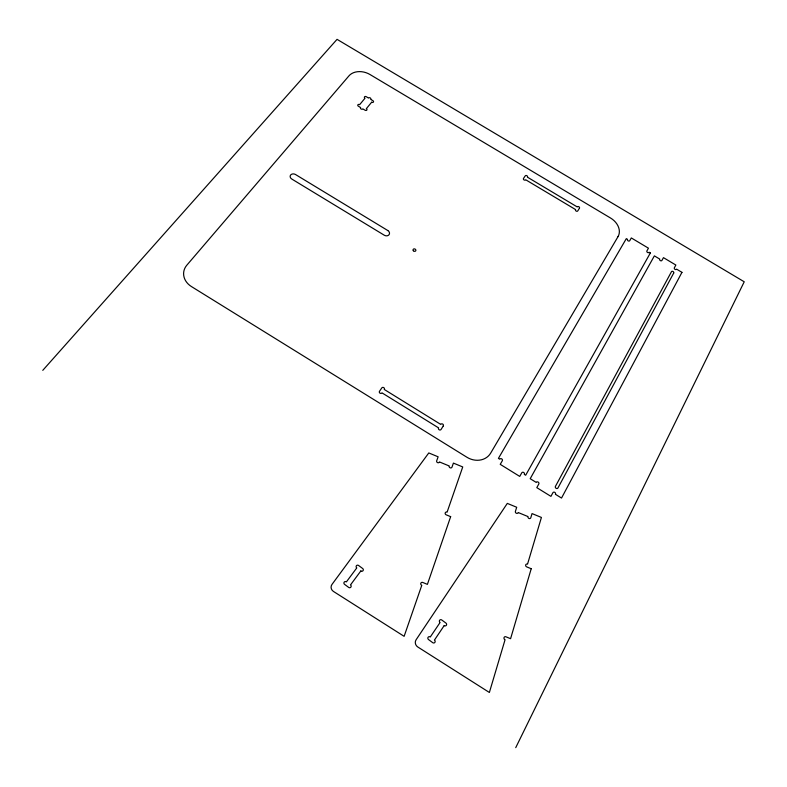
<?xml version="1.0" encoding="UTF-8"?>
<svg xmlns="http://www.w3.org/2000/svg" width="787" height="787" viewBox="0 0 787 787"><rect width="100%" height="100%" fill="white"/><g stroke="black" fill="none" stroke-linecap="round" stroke-linejoin="round"><path stroke-width="1.18" d="M515.731 747.65L744.227 281.785L337.052 39.35L42.773 370.352M531.215 568.735L510.586 638.69L505.933 636.791A1.643 1.476 54.8 0 0 504.024 637.657A1.643 1.476 54.8 0 0 505.057 639.733L489.376 692.471L417.779 646.983A5.096 4.761 55.5 0 1 416.077 639.801L507.31 503.395L516.695 507.261L515.406 511.393A1.525 1.338 41.7 0 0 516.39 513.272A1.525 1.338 41.7 0 0 518.19 512.534L528.018 516.577A1.525 1.338 42.7 0 0 529.002 518.466A1.525 1.338 42.7 0 0 530.792 517.728L532.042 513.586L541.417 517.443L527.536 564.141A1.574 1.387 47.1 0 0 525.706 564.928A1.574 1.387 47.1 0 0 526.719 566.886L531.215 568.735M450.656 516.656L427.4 584.367L422.767 582.469A1.604 1.485 45.1 0 0 420.809 583.285A1.604 1.485 45.1 0 0 421.783 585.312L404.125 636.329L333.442 591.44A4.968 4.781 35.4 0 1 331.976 584.446L428.787 452.948L438.133 456.804L436.687 460.798A1.505 1.338 32.7 0 0 437.611 462.638A1.505 1.338 32.7 0 0 439.451 461.939L449.229 465.973A1.505 1.338 34.1 0 0 450.164 467.812A1.505 1.338 34.1 0 0 451.994 467.114L453.41 463.1L462.736 466.947L447.095 512.16A1.535 1.387 37.9 0 0 445.226 512.908A1.535 1.387 37.9 0 0 446.17 514.816L450.656 516.656M681.955 272.351L561.524 498.063L555.445 494.305A1.505 1.299 41.7 0 0 554.786 492.367A1.505 1.299 41.7 0 0 552.897 492.731L550.93 496.371L536.803 487.635L538.8 484.015A1.495 1.299 40.3 0 0 538.16 482.087A1.495 1.299 40.3 0 0 536.262 482.441L530.202 478.703L654.371 255.873L659.703 259.061A1.308 0.994 33.6 0 0 660.342 260.605A1.308 0.994 33.6 0 0 661.946 260.399L663.461 257.644L675.856 265.042L674.361 267.816A1.308 0.994 34.3 0 0 675.01 269.361A1.308 0.994 34.3 0 0 676.604 269.154L681.955 272.351M673.702 273.069L557.973 487.93A1.495 1.289 41.4 0 1 556.084 488.284A1.495 1.289 41.4 0 1 555.435 486.366L671.459 271.722A1.308 0.994 34.3 0 1 673.052 271.515A1.308 0.994 34.3 0 1 673.702 273.069M650.347 252.971L525.677 475.23L524.309 474.384A1.495 1.299 38.9 0 0 523.68 472.475A1.495 1.299 38.9 0 0 521.781 472.82L519.745 476.42L500.237 464.35L502.303 460.779A1.485 1.299 36.8 0 0 501.693 458.88A1.485 1.299 36.8 0 0 499.775 459.215L498.417 458.378L626.324 238.618L627.524 239.337A1.299 0.994 31.9 0 0 628.144 240.852A1.299 0.994 31.9 0 0 629.748 240.665L631.322 237.949L648.449 248.18L646.914 250.915A1.299 0.994 32.9 0 0 647.544 252.45A1.299 0.994 32.9 0 0 649.147 252.253L650.347 252.971M618.041 236.612L490.695 453.076A18.219 15.917 34.1 0 1 466.917 457.247L191.457 286.576A18.091 15.11 8.5 0 1 186.814 265.209L348.975 75.837A15.701 11.766 18 0 1 369.959 74.499L610.574 218.038A15.947 12.199 30.7 0 1 618.041 236.612M443.268 425.954L441.094 429.436A1.476 1.299 30.7 0 1 439.146 429.761A1.476 1.299 30.7 0 1 438.585 427.882L381.98 392.861A1.466 1.289 23.9 0 1 380.013 393.166A1.466 1.289 23.9 0 1 379.491 391.326L381.784 387.932A1.466 1.289 24 0 1 383.751 387.637A1.466 1.289 24 0 1 384.272 389.467L440.759 424.409A1.476 1.289 30.6 0 1 442.707 424.085A1.476 1.289 30.6 0 1 443.268 425.954M579.439 208.24L577.776 210.886A1.289 0.984 29.1 0 1 576.143 211.064A1.289 0.984 29.1 0 1 575.563 209.568L525.696 179.77A1.279 0.984 26.3 0 1 524.044 179.928A1.279 0.984 26.3 0 1 523.493 178.462L525.244 175.875A1.279 0.974 26.3 0 1 526.887 175.717A1.279 0.974 26.3 0 1 527.438 177.183L577.225 206.922A1.289 0.984 29.1 0 1 578.848 206.745A1.289 0.984 29.1 0 1 579.439 208.24M444.202 625.576L434.444 640.087A1.653 1.535 55.3 0 1 434.896 642.359A1.653 1.535 55.3 0 1 432.712 642.664L428.541 639.565A1.653 1.535 54.7 0 1 428.089 637.313A1.653 1.535 54.7 0 1 430.273 636.998L440.061 622.517A1.633 1.515 52 0 1 439.608 620.294A1.633 1.515 52 0 1 441.773 619.999L445.904 623.048A1.633 1.515 52.5 0 1 446.357 625.281A1.633 1.515 52.5 0 1 444.202 625.576M360.849 570.939L350.5 584.918A1.613 1.544 37.7 0 1 350.874 587.122A1.613 1.544 37.7 0 1 348.661 587.397L344.558 584.347A1.613 1.544 36.3 0 1 344.185 582.154A1.613 1.544 36.3 0 1 346.398 581.878L356.777 567.919A1.594 1.515 35.3 0 1 356.403 565.755A1.594 1.515 35.3 0 1 358.587 565.489L362.65 568.499A1.594 1.515 36.5 0 1 363.033 570.673A1.594 1.515 36.5 0 1 360.849 570.939M371.651 102.231L366.349 108.665A1.289 0.984 18.3 0 1 366.801 110.091A1.289 0.984 18.3 0 1 365.07 110.219L362.807 108.872A1.289 0.984 18.1 0 1 361.076 108.99A1.289 0.984 18.1 0 1 360.633 107.563L358.37 106.206A1.289 0.984 18 0 1 357.928 104.779A1.289 0.984 18 0 1 359.659 104.651L364.991 98.237A1.279 0.964 18.3 0 1 364.548 96.831A1.279 0.964 18.3 0 1 366.27 96.703L368.513 98.05A1.279 0.964 18.4 0 1 370.224 97.932A1.279 0.964 18.4 0 1 370.677 99.339L372.92 100.687A1.279 0.974 18.6 0 1 373.372 102.103A1.279 0.974 18.6 0 1 371.651 102.231M387.775 230.512L295.548 174.537A3.571 2.833 14.9 0 0 290.688 174.97A3.571 2.833 14.9 0 0 291.79 179.033L384.282 235.215A3.561 2.892 20.5 0 0 389.053 234.693A3.561 2.892 20.5 0 0 387.775 230.512M413.332 250.738A1.466 1.2 22.5 0 0 415.782 250.719A1.466 1.2 22.5 0 0 414.228 248.869A1.466 1.2 22.5 0 0 413.332 250.738"/></g></svg>
